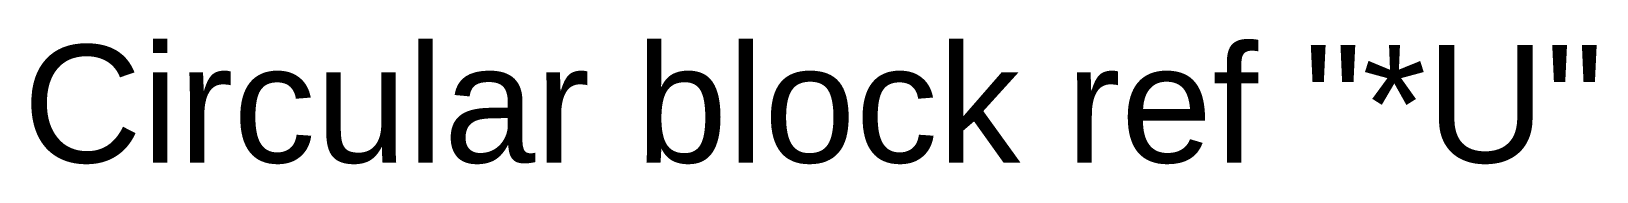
# Model space of a CAD drawing. Header units: millimetres. Extents: x 71 to 1853844, y -54216 to 5184.
# Drawn here: x 71 to 13352, y -14 to 1053 of the extents above.
import ezdxf

# ---------------------------------------------------------------- set-up
doc = ezdxf.new("R2010")
doc.units = ezdxf.units.MM
doc.header["$LTSCALE"] = 1000
doc.header["$MEASUREMENT"] = 0
doc.linetypes.add('CENTER2', pattern=[1.125, 0.75, -0.125, 0.125, -0.125])
for name, color, linetype in [('CDC.01.AXIS', 160, 'CENTER2'), ('CDC.02.DIM', 1, 'CONTINUOUS'), ('CDC.03.BORDER', 3, 'CONTINUOUS'), ('CDC.11.NOTE', 8, 'CONTINUOUS')]:
    doc.layers.add(name, color=color, linetype=linetype)
doc.styles.add('ARIAL', font='arial.ttf', dxfattribs={"width": 0.6})

# ---------------------------------------------------------------- blocks, each defined once
blk = doc.blocks.new('*U3')
at = {"layer": 'CDC.03.BORDER', "style": 'ARIAL'}
blk.add_text('Circular block ref "*U"', height=1000, dxfattribs=at).set_placement((0, 0))
blk = doc.blocks.new('*U4')
at = {"layer": 'CDC.03.BORDER', "style": 'ARIAL'}
blk.add_text('Circular block ref "*U"', height=1000, dxfattribs=at).set_placement((0, 0))
blk = doc.blocks.new('*U5')
at = {"layer": 'CDC.03.BORDER', "style": 'ARIAL'}
blk.add_text('Circular block ref "*U"', height=1000, dxfattribs=at).set_placement((0, 0))
blk = doc.blocks.new('*U6')
at = {"layer": 'CDC.03.BORDER', "style": 'ARIAL'}
blk.add_text('Circular block ref "*U"', height=1000, dxfattribs=at).set_placement((0, 0))
blk = doc.blocks.new('*U30')
at = {"layer": 'CDC.11.NOTE', "style": 'ARIAL'}
blk.add_text('Circular block ref "*U"', height=1000, dxfattribs=at).set_placement((0, 0))
blk = doc.blocks.new('*U31')
at = {"layer": 'CDC.11.NOTE', "style": 'ARIAL'}
blk.add_text('Circular block ref "*U"', height=1000, dxfattribs=at).set_placement((0, 0))
blk = doc.blocks.new('*U32')
at = {"layer": 'CDC.11.NOTE', "style": 'ARIAL'}
blk.add_text('Circular block ref "*U"', height=1000, dxfattribs=at).set_placement((0, 0))
blk = doc.blocks.new('*U33')
at = {"layer": 'CDC.11.NOTE', "style": 'ARIAL'}
blk.add_text('Circular block ref "*U"', height=1000, dxfattribs=at).set_placement((0, 0))
blk = doc.blocks.new('*U34')
at = {"layer": 'CDC.11.NOTE', "style": 'ARIAL'}
blk.add_text('Circular block ref "*U"', height=1000, dxfattribs=at).set_placement((0, 0))
blk = doc.blocks.new('*U35')
at = {"layer": 'CDC.11.NOTE', "style": 'ARIAL'}
blk.add_text('Circular block ref "*U"', height=1000, dxfattribs=at).set_placement((0, 0))
blk = doc.blocks.new('*U36')
at = {"layer": 'CDC.11.NOTE', "style": 'ARIAL'}
blk.add_text('Circular block ref "*U"', height=1000, dxfattribs=at).set_placement((0, 0))
blk = doc.blocks.new('*U37')
at = {"layer": 'CDC.11.NOTE', "style": 'ARIAL'}
blk.add_text('Circular block ref "*U"', height=1000, dxfattribs=at).set_placement((0, 0))
blk = doc.blocks.new('*U38')
at = {"layer": 'CDC.11.NOTE', "style": 'ARIAL'}
blk.add_text('Circular block ref "*U"', height=1000, dxfattribs=at).set_placement((0, 0))
blk = doc.blocks.new('*U39')
at = {"layer": 'CDC.11.NOTE', "style": 'ARIAL'}
blk.add_text('Circular block ref "*U"', height=1000, dxfattribs=at).set_placement((0, 0))
blk = doc.blocks.new('*U40')
at = {"layer": 'CDC.11.NOTE', "style": 'ARIAL'}
blk.add_text('Circular block ref "*U"', height=1000, dxfattribs=at).set_placement((0, 0))
blk = doc.blocks.new('*U41')
at = {"layer": 'CDC.11.NOTE', "style": 'ARIAL'}
blk.add_text('Circular block ref "*U"', height=1000, dxfattribs=at).set_placement((0, 0))
blk = doc.blocks.new('*U42')
at = {"layer": 'CDC.11.NOTE', "style": 'ARIAL'}
blk.add_text('Circular block ref "*U"', height=1000, dxfattribs=at).set_placement((0, 0))
blk = doc.blocks.new('*U43')
at = {"layer": 'CDC.11.NOTE', "style": 'ARIAL'}
blk.add_text('Circular block ref "*U"', height=1000, dxfattribs=at).set_placement((0, 0))
blk = doc.blocks.new('*U44')
at = {"layer": 'CDC.11.NOTE', "style": 'ARIAL'}
blk.add_text('Circular block ref "*U"', height=1000, dxfattribs=at).set_placement((0, 0))
blk = doc.blocks.new('*U45')
at = {"layer": 'CDC.11.NOTE', "style": 'ARIAL'}
blk.add_text('Circular block ref "*U"', height=1000, dxfattribs=at).set_placement((0, 0))
blk = doc.blocks.new('*U362')
at = {"layer": 'CDC.01.AXIS', "style": 'ARIAL'}
blk.add_text('Circular block ref "*U"', height=1000, dxfattribs=at).set_placement((0, 0))
blk = doc.blocks.new('*U363')
at = {"layer": 'CDC.01.AXIS', "style": 'ARIAL'}
blk.add_text('Circular block ref "*U"', height=1000, dxfattribs=at).set_placement((0, 0))
blk = doc.blocks.new('*U364')
at = {"layer": 'CDC.01.AXIS', "style": 'ARIAL'}
blk.add_text('Circular block ref "*U"', height=1000, dxfattribs=at).set_placement((0, 0))
blk = doc.blocks.new('*U365')
at = {"layer": 'CDC.01.AXIS', "style": 'ARIAL'}
blk.add_text('Circular block ref "*U"', height=1000, dxfattribs=at).set_placement((0, 0))
blk = doc.blocks.new('*U412')
at = {"layer": 'CDC.02.DIM', "style": 'ARIAL'}
blk.add_text('Circular block ref "*U"', height=1000, dxfattribs=at).set_placement((0, 0))
blk = doc.blocks.new('*U413')
at = {"layer": 'CDC.02.DIM', "style": 'ARIAL'}
blk.add_text('Circular block ref "*U"', height=1000, dxfattribs=at).set_placement((0, 0))
blk = doc.blocks.new('*U414')
at = {"layer": 'CDC.02.DIM', "style": 'ARIAL'}
blk.add_text('Circular block ref "*U"', height=1000, dxfattribs=at).set_placement((0, 0))
blk = doc.blocks.new('*U415')
at = {"layer": 'CDC.02.DIM', "style": 'ARIAL'}
blk.add_text('Circular block ref "*U"', height=1000, dxfattribs=at).set_placement((0, 0))
blk = doc.blocks.new('*U416')
at = {"layer": 'CDC.02.DIM', "style": 'ARIAL'}
blk.add_text('Circular block ref "*U"', height=1000, dxfattribs=at).set_placement((0, 0))
blk = doc.blocks.new('*U417')
at = {"layer": 'CDC.02.DIM', "style": 'ARIAL'}
blk.add_text('Circular block ref "*U"', height=1000, dxfattribs=at).set_placement((0, 0))
blk = doc.blocks.new('*U418')
at = {"layer": 'CDC.02.DIM', "style": 'ARIAL'}
blk.add_text('Circular block ref "*U"', height=1000, dxfattribs=at).set_placement((0, 0))
blk = doc.blocks.new('*U419')
at = {"layer": 'CDC.02.DIM', "style": 'ARIAL'}
blk.add_text('Circular block ref "*U"', height=1000, dxfattribs=at).set_placement((0, 0))

msp = doc.modelspace()

# ---------------------------------------------------------------- block references
at = {"layer": 'CDC.01.AXIS'}
for name in ['*U362', '*U363', '*U364', '*U365']:
    msp.add_blockref(name, (0, 0), dxfattribs=at)
at = {"layer": 'CDC.02.DIM'}
for name in ['*U412', '*U413', '*U414', '*U415', '*U416', '*U417', '*U418', '*U419']:
    msp.add_blockref(name, (0, 0), dxfattribs=at)
at = {"layer": 'CDC.03.BORDER'}
for name in ['*U3', '*U4', '*U5', '*U6']:
    msp.add_blockref(name, (0, 0), dxfattribs=at)
at = {"layer": 'CDC.11.NOTE'}
for name in ['*U30', '*U31', '*U32', '*U33', '*U34', '*U35', '*U36', '*U37', '*U38', '*U39', '*U40', '*U41', '*U42', '*U43', '*U44', '*U45']:
    msp.add_blockref(name, (0, 0), dxfattribs=at)

doc.saveas('drawing.dxf')
